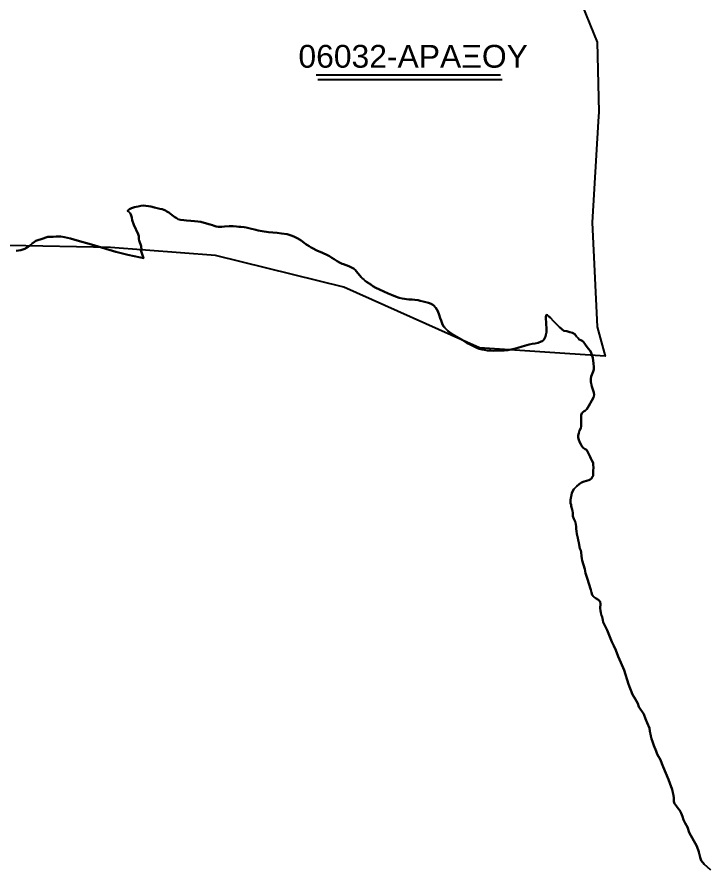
# Model space of a CAD drawing. Header units: metres. Extents: x 245125 to 394351, y 270578 to 4233311.
# Drawn here: x 270239 to 273271, y 4223691 to 4227434 of the extents above; entities that cross this region are included whole.
import ezdxf
from ezdxf.lldxf.tags import DXFTag

# ---------------------------------------------------------------- set-up
doc = ezdxf.new("R2010")
doc.units = ezdxf.units.M
for name, color, linetype in [('4495-(228-329)', 103, 'Continuous'), ('ASTOTA', 7, 'Continuous'), ('ΗΛΕΙΑ_Ονομασία ΟΤΑ_ΟΚΧΕ', 6, 'Continuous')]:
    doc.layers.add(name, color=color, linetype=linetype)
doc.styles.add('ARIAL', font='arial.ttf')
tags = doc.linetypes.add('HIDDEN', pattern=[0.375, 0.25, -0.125]).pattern_tags.tags
tags[6:7] = [DXFTag(74, 4), DXFTag(75, 0), DXFTag(340, '0'), DXFTag(46, 1.0), DXFTag(50, 0.0), DXFTag(44, 0.0), DXFTag(45, 0.0)]
tags[4:5] = [DXFTag(74, 4), DXFTag(75, 0), DXFTag(340, '0'), DXFTag(46, 1.0), DXFTag(50, 0.0), DXFTag(44, 0.0), DXFTag(45, 0.0)]

msp = doc.modelspace()

# ---------------------------------------------------------------- linework, layer by layer
at = {"layer": '4495-(228-329)', "color": 103}
for p, q in [((271551.2, 4227180.9), (272360.7, 4227180.9)), ((271558.8, 4227160.8), (272368.2, 4227160.8))]:
    msp.add_line(p, q, dxfattribs=at)
at = {"layer": 'ASTOTA', "color": 253, "linetype": 'HIDDEN', "ltscale": 300}
for points in [[(272617.2, 4227736), (272784.7, 4227324), (272792.1, 4227018), (272789.6, 4226975.5), (272763, 4226533), (272783.9, 4226074), (272819.4, 4225946), (272268.6, 4225982), (271673.2, 4226249), (271109.3, 4226388), (270648.8, 4226423), (270202.5, 4226432)], [(270234.9, 4226408.5), (270255.9, 4226411.2), (270272.7, 4226416.9), (270287.4, 4226425.5), (270298.9, 4226434.6), (270305.7, 4226440.6), (270315.5, 4226448.3), (270320.5, 4226451.7), (270329.2, 4226455.7), (270343.8, 4226459.9), (270373.2, 4226469.4), (270387.5, 4226470.1), (270396.9, 4226470.3), (270411, 4226471), (270431.3, 4226470.7), (270447.5, 4226469), (270472.9, 4226461.8), (270502.8, 4226453.3), (270564.8, 4226435.8), (270672.8, 4226403.4), (270725.3, 4226391.4), (270780.6, 4226378.5), (270793.2, 4226376.4), (270781.9, 4226411.3), (270784.3, 4226412.9), (270782.8, 4226429.2), (270774.4, 4226453.2), (270773, 4226459.2), (270773.3, 4226463.1), (270772.8, 4226473), (270770.6, 4226482), (270751.9, 4226522.3), (270743.7, 4226543.5), (270742, 4226554.6), (270738.2, 4226567.6), (270734.9, 4226574.3), (270726.7, 4226581.8), (270723.7, 4226584.1), (270725, 4226585.5), (270728.1, 4226588.3), (270731.8, 4226591.2), (270735.1, 4226593.1), (270740.5, 4226595.2), (270749.7, 4226598.3), (270754.6, 4226599.6), (270761.8, 4226601.8), (270769.8, 4226603.5), (270782.6, 4226606), (270793, 4226606.6), (270804, 4226605.8), (270815.6, 4226604.1), (270825.6, 4226602.4), (270841.6, 4226598.6), (270865.1, 4226593), (270874.8, 4226590.5), (270883.2, 4226587.6), (270890.1, 4226585), (270896.5, 4226581), (270904.5, 4226576.6), (270912.3, 4226570.5), (270920.1, 4226564.7), (270930.6, 4226556.2), (270939.2, 4226551.2), (270944.6, 4226548), (270950.8, 4226545.7), (270956.7, 4226544.3), (270970.2, 4226542.5), (270982.3, 4226541.4), (271001.6, 4226540.4), (271016.7, 4226539.1), (271032, 4226537.3), (271044.9, 4226535.2), (271059.8, 4226531.6), (271086.8, 4226524.4), (271096.1, 4226521.3), (271104.4, 4226518.2), (271113.1, 4226515.7), (271121, 4226513.8), (271127.9, 4226513.2), (271137.2, 4226513), (271149.5, 4226514.5), (271169.1, 4226516.4), (271178.3, 4226516.3), (271187.1, 4226516), (271201.1, 4226515), (271211.9, 4226514.3), (271220.1, 4226513.3), (271235.9, 4226511.6), (271244.2, 4226510.4), (271255.9, 4226507.8), (271267.9, 4226505), (271275.3, 4226502.8), (271286.1, 4226499.9), (271297.2, 4226497.3), (271305.6, 4226496.1), (271314.2, 4226494.4), (271342.2, 4226490.8), (271360.8, 4226488.9), (271379.7, 4226486.9), (271399.3, 4226484.1), (271423.7, 4226480.8), (271433.4, 4226478.3), (271442.3, 4226476), (271453.4, 4226471.7), (271462.4, 4226467.4), (271471.1, 4226462.9), (271478.6, 4226457.7), (271485.3, 4226453.5), (271498.6, 4226443.8), (271506.1, 4226438.2), (271513.7, 4226433.4), (271520.7, 4226428.3), (271530.1, 4226422.6), (271540.7, 4226416.5), (271548.9, 4226412.3), (271557.5, 4226408.6), (271569.4, 4226404.4), (271578.9, 4226400), (271601.8, 4226388.7), (271609.6, 4226384.3), (271620.6, 4226378.1), (271629.7, 4226371.8), (271643.3, 4226363.3), (271653.8, 4226357.6), (271660.1, 4226354.3), (271666, 4226351.4), (271672, 4226349.1), (271683.4, 4226344.9), (271695, 4226340.3), (271706.5, 4226335.4), (271712.9, 4226332.3), (271718, 4226329), (271722.6, 4226324.7), (271728.9, 4226317.4), (271734.4, 4226310.9), (271743.3, 4226299.8), (271748.7, 4226293.3), (271753.5, 4226288.3), (271760.1, 4226282.3), (271766.3, 4226277.2), (271773, 4226271.8), (271790.7, 4226259.9), (271800.3, 4226253), (271813.7, 4226246.3), (271829.7, 4226238.2), (271848.6, 4226229.4), (271867.3, 4226221.6), (271882.4, 4226215.1), (271899.6, 4226208), (271915.8, 4226201.7), (271928.9, 4226198.6), (271938.7, 4226197.1), (271947.5, 4226196.4), (271958.6, 4226195.3), (271973.3, 4226194.3), (271984.5, 4226193.6), (271998.7, 4226191.2), (272008.2, 4226189.3), (272021.4, 4226186.4), (272032.4, 4226183.6), (272045, 4226180.2), (272055.8, 4226175.7), (272063.4, 4226170.9), (272068.9, 4226166.6), (272072.7, 4226162.5), (272076.3, 4226158.1), (272081.6, 4226150.2), (272084.7, 4226143.6), (272090.6, 4226127), (272095.7, 4226112.5), (272099.3, 4226102.8), (272103.2, 4226093.3), (272106.3, 4226085), (272110.4, 4226077.9), (272113.2, 4226074.2), (272115.3, 4226071.2), (272118.6, 4226067.6), (272123.1, 4226063.2), (272129.4, 4226057.5), (272137, 4226051.8), (272149.3, 4226042.9), (272158.3, 4226036.8), (272176.7, 4226025.8), (272191.6, 4226017.2), (272204.7, 4226009.2), (272214.7, 4226003.3), (272224.8, 4225998.2), (272236.5, 4225992.5), (272247.1, 4225987.4), (272256.9, 4225983.1), (272267, 4225978.8), (272279, 4225975.5), (272288.3, 4225973.5), (272296.1, 4225972.2), (272302.5, 4225971.2), (272310.5, 4225970.2), (272317.6, 4225970.2), (272329.5, 4225969.9), (272349.9, 4225970.2), (272367.3, 4225971), (272376.8, 4225971.3), (272385.7, 4225971.8), (272394.3, 4225972.6), (272406.1, 4225974.6), (272419.1, 4225977.9), (272436, 4225982.4), (272455.5, 4225988.4), (272476.3, 4225994.3), (272486.8, 4225997.1), (272499.7, 4225999.4), (272512.3, 4226001.8), (272525.1, 4226004.9), (272538.8, 4226009.9), (272543.2, 4226012.1), (272547.2, 4226014.9), (272549.9, 4226017.8), (272553.1, 4226023.5), (272557.3, 4226032.3), (272559.4, 4226039.2), (272560.5, 4226044.8), (272561.6, 4226051.4), (272562.1, 4226057.9), (272562.3, 4226064.4), (272561.9, 4226073.3), (272561.3, 4226082.1), (272560.8, 4226093.9), (272559.4, 4226111.7), (272559.5, 4226115.8), (272559.5, 4226119.6), (272560.5, 4226123.6), (272562.8, 4226128.1), (272566, 4226126.6), (272571.5, 4226122.2), (272580.3, 4226113.5), (272593.3, 4226099.7), (272604.1, 4226087.2), (272620, 4226072.8), (272637.8, 4226057.8), (272651.9, 4226055.9), (272664.9, 4226052), (272675.8, 4226048.1), (272686.2, 4226042.5), (272694.2, 4226032.9), (272701.2, 4226025.6), (272706.3, 4226019.5), (272713.4, 4226016.4), (272718.8, 4226013.5), (272723, 4226009.6), (272733.3, 4225996.4), (272745.6, 4225980.1), (272755.1, 4225967.4), (272758.4, 4225960.9), (272765.6, 4225939.2), (272769, 4225914.2), (272770.3, 4225898.5), (272770.1, 4225887.2), (272767.7, 4225879.1), (272764.3, 4225870.7), (272758.8, 4225857.3), (272756.7, 4225846.9), (272756.2, 4225840.3), (272757.1, 4225833), (272761.6, 4225812.4), (272765, 4225799.2), (272769.4, 4225786.9), (272770.9, 4225776.6), (272770.5, 4225770.6), (272768, 4225764.3), (272760.5, 4225751.4), (272747.6, 4225728), (272738.8, 4225712.7), (272733.5, 4225707.6), (272728.2, 4225704.7), (272720.2, 4225699.2), (272717.2, 4225695.3), (272714.9, 4225687.1), (272714, 4225669.4), (272714.9, 4225656.2), (272714.9, 4225647.5), (272714, 4225638.8), (272712.4, 4225630.6), (272707.6, 4225619.9), (272703.5, 4225608.6), (272701.4, 4225597), (272701.5, 4225589.1), (272703.9, 4225578.9), (272708.2, 4225567.6), (272712.4, 4225559.4), (272717.8, 4225551.3), (272723.1, 4225543.7), (272727.8, 4225540.8), (272732.4, 4225537.6), (272737.6, 4225534.7), (272740.9, 4225530.2), (272744.2, 4225524.3), (272748.5, 4225515.6), (272754.4, 4225504.3), (272756.9, 4225497), (272760, 4225490.5), (272764.8, 4225483.2), (272767.1, 4225476.2), (272767.6, 4225467.3), (272767.8, 4225458.7), (272767.7, 4225441), (272767.6, 4225430.4), (272766.7, 4225421), (272763.2, 4225414.8), (272759.8, 4225408.9), (272753.6, 4225404.3), (272747.4, 4225401.2), (272738.5, 4225398.7), (272727.4, 4225395.4), (272716.4, 4225390.9), (272705.6, 4225383.9), (272696, 4225375.8), (272682.9, 4225362.4), (272677.4, 4225355.1), (272672.9, 4225344.6), (272669.9, 4225329.8), (272668.1, 4225315.9), (272668.3, 4225300.9), (272670.2, 4225293.1), (272670.7, 4225286.8), (272675.1, 4225272.8), (272676.4, 4225265.8), (272677.7, 4225259), (272677.3, 4225253.1), (272678.2, 4225243.4), (272682.4, 4225232), (272688.2, 4225219.6), (272691.2, 4225208), (272692.5, 4225196.9), (272691.8, 4225187.5), (272693.7, 4225178.2), (272696, 4225165.6), (272699.2, 4225146.4), (272704.9, 4225119.7), (272707.1, 4225109.5), (272709.1, 4225101.2), (272712.4, 4225092.9), (272714, 4225086.1), (272716.4, 4225067.3), (272717.8, 4225057.3), (272719.5, 4225048.9), (272729.8, 4225011.3), (272733.6, 4224993), (272741, 4224970.9), (272756.6, 4224919.9), (272759.7, 4224908.4), (272763, 4224898.9), (272767, 4224892.5), (272771.2, 4224888.6), (272775.3, 4224885), (272780.2, 4224882.7), (272788, 4224878), (272793.8, 4224874.1), (272796.7, 4224870.4), (272798.2, 4224866), (272799.1, 4224860), (272798.6, 4224853.3), (272797.8, 4224846.2), (272797.3, 4224838.5), (272798.7, 4224829.1), (272800.5, 4224819.8), (272803.3, 4224807.8), (272806.7, 4224801.3), (272807.8, 4224794.5), (272809, 4224786.5), (272811.5, 4224779), (272814.4, 4224771.9), (272821.8, 4224758.5), (272827.9, 4224743.2), (272835, 4224729.2), (272849.4, 4224691.3), (272858.4, 4224675), (272866.9, 4224654.9), (272877.5, 4224627.6), (272888.4, 4224601.8), (272903.5, 4224568.2), (272909.4, 4224549), (272916.4, 4224525.6), (272922.3, 4224506), (272939.4, 4224460.2), (272951.5, 4224441.6), (272963.5, 4224420.6), (272968, 4224406.3), (272989, 4224374.7), (272996.4, 4224353.4), (273003.5, 4224336.6), (273014.2, 4224312.7), (273016.2, 4224299.9), (273020.8, 4224278.9), (273023.5, 4224266.7), (273026.9, 4224254.8), (273033.2, 4224236.9), (273042.9, 4224211.4), (273047.5, 4224198.9), (273053.4, 4224188.4), (273060.5, 4224177.5), (273074.8, 4224143.4), (273097.7, 4224087.4), (273103.8, 4224070.9), (273113.8, 4224044.3), (273120, 4224017.9), (273120.8, 4224006.8), (273120.7, 4223997.9), (273120.7, 4223990.8), (273123.8, 4223982.5), (273132.3, 4223971.3), (273140.8, 4223961.1), (273147.6, 4223951.3), (273153.4, 4223940.2), (273158.4, 4223924.6), (273163, 4223910), (273171.1, 4223895.7), (273180.8, 4223877.9), (273187.7, 4223854.7), (273222.1, 4223795.4), (273230.2, 4223770.6), (273236.9, 4223745.6), (273241.6, 4223732.3), (273254.1, 4223716.1), (273282.6, 4223690.7)], [(273282.6, 4223690.7), (273254.1, 4223716.1), (273241.6, 4223732.3), (273236.9, 4223745.6), (273230.2, 4223770.6), (273222.1, 4223795.4), (273187.7, 4223854.7), (273180.8, 4223877.9), (273171.1, 4223895.7), (273163, 4223910), (273158.4, 4223924.6), (273153.4, 4223940.2), (273147.6, 4223951.3), (273140.8, 4223961.1), (273132.3, 4223971.3), (273123.8, 4223982.5), (273120.7, 4223990.8), (273120.7, 4223997.9), (273120.8, 4224006.8), (273120, 4224017.9), (273113.8, 4224044.3), (273103.8, 4224070.9), (273097.7, 4224087.4), (273074.8, 4224143.4), (273060.5, 4224177.5), (273053.4, 4224188.4), (273047.5, 4224198.9), (273042.9, 4224211.4), (273033.2, 4224236.9), (273026.9, 4224254.8), (273023.5, 4224266.7), (273020.8, 4224278.9), (273016.2, 4224299.9), (273014.2, 4224312.7), (273003.5, 4224336.6), (272996.4, 4224353.4), (272989, 4224374.7), (272968, 4224406.3), (272963.5, 4224420.6), (272951.5, 4224441.6), (272939.4, 4224460.2), (272922.3, 4224506), (272916.4, 4224525.6), (272909.4, 4224549), (272903.5, 4224568.2), (272888.4, 4224601.8), (272877.5, 4224627.6), (272866.9, 4224654.9), (272858.4, 4224675), (272849.4, 4224691.3), (272835, 4224729.2), (272827.9, 4224743.2), (272821.8, 4224758.5), (272814.4, 4224771.9), (272811.5, 4224779), (272809, 4224786.5), (272807.8, 4224794.5), (272806.7, 4224801.3), (272803.3, 4224807.8), (272800.5, 4224819.8), (272798.7, 4224829.1), (272797.3, 4224838.5), (272797.8, 4224846.2), (272798.6, 4224853.3), (272799.1, 4224860), (272798.2, 4224866), (272796.7, 4224870.4), (272793.8, 4224874.1), (272788, 4224878), (272780.2, 4224882.7), (272775.3, 4224885), (272771.2, 4224888.6), (272767, 4224892.5), (272763, 4224898.9), (272759.7, 4224908.4), (272756.6, 4224919.9), (272741, 4224970.9), (272733.6, 4224993), (272729.8, 4225011.3), (272719.5, 4225048.9), (272717.8, 4225057.3), (272716.4, 4225067.3), (272714, 4225086.1), (272712.4, 4225092.9), (272709.1, 4225101.2), (272707.1, 4225109.5), (272704.9, 4225119.7), (272699.2, 4225146.4), (272696, 4225165.6), (272693.7, 4225178.2), (272691.8, 4225187.5), (272692.5, 4225196.9), (272691.2, 4225208), (272688.2, 4225219.6), (272682.4, 4225232), (272678.2, 4225243.4), (272677.3, 4225253.1), (272677.7, 4225259), (272676.4, 4225265.8), (272675.1, 4225272.8), (272670.7, 4225286.8), (272670.2, 4225293.1), (272668.3, 4225300.9), (272668.1, 4225315.9), (272669.9, 4225329.8), (272672.9, 4225344.6), (272677.4, 4225355.1), (272682.9, 4225362.4), (272696, 4225375.8), (272705.6, 4225383.9), (272716.4, 4225390.9), (272727.4, 4225395.4), (272738.5, 4225398.7), (272747.4, 4225401.2), (272753.6, 4225404.3), (272759.8, 4225408.9), (272763.2, 4225414.8), (272766.7, 4225421), (272767.6, 4225430.4), (272767.7, 4225441), (272767.8, 4225458.7), (272767.6, 4225467.3), (272767.1, 4225476.2), (272764.8, 4225483.2), (272760, 4225490.5), (272756.9, 4225497), (272754.4, 4225504.3), (272748.5, 4225515.6), (272744.2, 4225524.3), (272740.9, 4225530.2), (272737.6, 4225534.7), (272732.4, 4225537.6), (272727.8, 4225540.8), (272723.1, 4225543.7), (272717.8, 4225551.3), (272712.4, 4225559.4), (272708.2, 4225567.6), (272703.9, 4225578.9), (272701.5, 4225589.1), (272701.4, 4225597), (272703.5, 4225608.6), (272707.6, 4225619.9), (272712.4, 4225630.6), (272714, 4225638.8), (272714.9, 4225647.5), (272714.9, 4225656.2), (272714, 4225669.4), (272714.9, 4225687.1), (272717.2, 4225695.3), (272720.2, 4225699.2), (272728.2, 4225704.7), (272733.5, 4225707.6), (272738.8, 4225712.7), (272747.6, 4225728), (272760.5, 4225751.4), (272768, 4225764.3), (272770.5, 4225770.6), (272770.9, 4225776.6), (272769.4, 4225786.9), (272765, 4225799.2), (272761.6, 4225812.4), (272757.1, 4225833), (272756.2, 4225840.3), (272756.7, 4225846.9), (272758.8, 4225857.3), (272764.3, 4225870.7), (272767.7, 4225879.1), (272770.1, 4225887.2), (272770.3, 4225898.5), (272769, 4225914.2), (272765.6, 4225939.2), (272758.4, 4225960.9), (272755.1, 4225967.4), (272745.6, 4225980.1), (272733.3, 4225996.4), (272723, 4226009.6), (272718.8, 4226013.5), (272713.4, 4226016.4), (272706.3, 4226019.5), (272701.2, 4226025.6), (272694.2, 4226032.9), (272686.2, 4226042.5), (272675.8, 4226048.1), (272664.9, 4226052), (272651.9, 4226055.9), (272637.8, 4226057.8), (272620, 4226072.8), (272604.1, 4226087.2), (272593.3, 4226099.7), (272580.3, 4226113.5), (272571.5, 4226122.2), (272566, 4226126.6), (272562.8, 4226128.1), (272560.5, 4226123.6), (272559.5, 4226119.6), (272559.5, 4226115.8), (272559.4, 4226111.7), (272560.8, 4226093.9), (272561.3, 4226082.1), (272561.9, 4226073.3), (272562.3, 4226064.4), (272562.1, 4226057.9), (272561.6, 4226051.4), (272560.5, 4226044.8), (272559.4, 4226039.2), (272557.3, 4226032.3), (272553.1, 4226023.5), (272549.9, 4226017.8), (272547.2, 4226014.9), (272543.2, 4226012.1), (272538.8, 4226009.9), (272525.1, 4226004.9), (272512.3, 4226001.8), (272499.7, 4225999.4), (272486.8, 4225997.1), (272476.3, 4225994.3), (272455.5, 4225988.4), (272436, 4225982.4), (272419.1, 4225977.9), (272406.1, 4225974.6), (272394.3, 4225972.6), (272385.7, 4225971.8), (272376.8, 4225971.3), (272367.3, 4225971), (272349.9, 4225970.2), (272329.5, 4225969.9), (272317.6, 4225970.2), (272310.5, 4225970.2), (272302.5, 4225971.2), (272296.1, 4225972.2), (272288.3, 4225973.5), (272279, 4225975.5), (272267, 4225978.8), (272256.9, 4225983.1), (272247.1, 4225987.4), (272236.5, 4225992.5), (272224.8, 4225998.2), (272214.7, 4226003.3), (272204.7, 4226009.2), (272191.6, 4226017.2), (272176.7, 4226025.8), (272158.3, 4226036.8), (272149.3, 4226042.9), (272137, 4226051.8), (272129.4, 4226057.5), (272123.1, 4226063.2), (272118.6, 4226067.6), (272115.3, 4226071.2), (272113.2, 4226074.2), (272110.4, 4226077.9), (272106.3, 4226085), (272103.2, 4226093.3), (272099.3, 4226102.8), (272095.7, 4226112.5), (272090.6, 4226127), (272084.7, 4226143.6), (272081.6, 4226150.2), (272076.3, 4226158.1), (272072.7, 4226162.5), (272068.9, 4226166.6), (272063.4, 4226170.9), (272055.8, 4226175.7), (272045, 4226180.2), (272032.4, 4226183.6), (272021.4, 4226186.4), (272008.2, 4226189.3), (271998.7, 4226191.2), (271984.5, 4226193.6), (271973.3, 4226194.3), (271958.6, 4226195.3), (271947.5, 4226196.4), (271938.7, 4226197.1), (271928.9, 4226198.6), (271915.8, 4226201.7), (271899.6, 4226208), (271882.4, 4226215.1), (271867.3, 4226221.6), (271848.6, 4226229.4), (271829.7, 4226238.2), (271813.7, 4226246.3), (271800.3, 4226253), (271790.7, 4226259.9), (271773, 4226271.8), (271766.3, 4226277.2), (271760.1, 4226282.3), (271753.5, 4226288.3), (271748.7, 4226293.3), (271743.3, 4226299.8), (271734.4, 4226310.9), (271728.9, 4226317.4), (271722.6, 4226324.7), (271718, 4226329), (271712.9, 4226332.3), (271706.5, 4226335.4), (271695, 4226340.3), (271683.4, 4226344.9), (271672, 4226349.1), (271666, 4226351.4), (271660.1, 4226354.3), (271653.8, 4226357.6), (271643.3, 4226363.3), (271629.7, 4226371.8), (271620.6, 4226378.1), (271609.6, 4226384.3), (271601.8, 4226388.7), (271578.9, 4226400), (271569.4, 4226404.4), (271557.5, 4226408.6), (271548.9, 4226412.3), (271540.7, 4226416.5), (271530.1, 4226422.6), (271520.7, 4226428.3), (271513.7, 4226433.4), (271506.1, 4226438.2), (271498.6, 4226443.8), (271485.3, 4226453.5), (271478.6, 4226457.7), (271471.1, 4226462.9), (271462.4, 4226467.4), (271453.4, 4226471.7), (271442.3, 4226476), (271433.4, 4226478.3), (271423.7, 4226480.8), (271399.3, 4226484.1), (271379.7, 4226486.9), (271360.8, 4226488.9), (271342.2, 4226490.8), (271314.2, 4226494.4), (271305.6, 4226496.1), (271297.2, 4226497.3), (271286.1, 4226499.9), (271275.3, 4226502.8), (271267.9, 4226505), (271255.9, 4226507.8), (271244.2, 4226510.4), (271235.9, 4226511.6), (271220.1, 4226513.3), (271211.9, 4226514.3), (271201.1, 4226515), (271187.1, 4226516), (271178.3, 4226516.3), (271169.1, 4226516.4), (271149.5, 4226514.5), (271137.2, 4226513), (271127.9, 4226513.2), (271121, 4226513.8), (271113.1, 4226515.7), (271104.4, 4226518.2), (271096.1, 4226521.3), (271086.8, 4226524.4), (271059.8, 4226531.6), (271044.9, 4226535.2), (271032, 4226537.3), (271016.7, 4226539.1), (271001.6, 4226540.4), (270982.3, 4226541.4), (270970.2, 4226542.5), (270956.7, 4226544.3), (270950.8, 4226545.7), (270944.6, 4226548), (270939.2, 4226551.2), (270930.6, 4226556.2), (270920.1, 4226564.7), (270912.3, 4226570.5), (270904.5, 4226576.6), (270896.5, 4226581), (270890.1, 4226585), (270883.2, 4226587.6), (270874.8, 4226590.5), (270865.1, 4226593), (270841.6, 4226598.6), (270825.6, 4226602.4), (270815.6, 4226604.1), (270804, 4226605.8), (270793, 4226606.6), (270782.6, 4226606), (270769.8, 4226603.5), (270761.8, 4226601.8), (270754.6, 4226599.6), (270749.7, 4226598.3), (270740.5, 4226595.2), (270735.1, 4226593.1), (270731.8, 4226591.2), (270728.1, 4226588.3), (270725, 4226585.5), (270723.7, 4226584.1), (270726.7, 4226581.8), (270734.9, 4226574.3), (270738.2, 4226567.6), (270742, 4226554.6), (270743.7, 4226543.5), (270751.9, 4226522.3), (270770.6, 4226482), (270772.8, 4226473), (270773.3, 4226463.1), (270773, 4226459.2), (270774.4, 4226453.2), (270782.8, 4226429.2), (270784.3, 4226412.9), (270781.9, 4226411.3), (270793.2, 4226376.4), (270780.6, 4226378.5), (270725.3, 4226391.4), (270672.8, 4226403.4), (270564.8, 4226435.8), (270502.8, 4226453.3), (270472.9, 4226461.8), (270447.5, 4226469), (270431.3, 4226470.7), (270411, 4226471), (270396.9, 4226470.3), (270387.5, 4226470.1), (270373.2, 4226469.4), (270343.8, 4226459.9), (270329.2, 4226455.7), (270320.5, 4226451.7), (270315.5, 4226448.3), (270305.7, 4226440.6), (270298.9, 4226434.6), (270287.4, 4226425.5), (270272.7, 4226416.9), (270255.9, 4226411.2), (270234.9, 4226408.5)]]:
    msp.add_lwpolyline(points, dxfattribs=at)

# ---------------------------------------------------------------- texts
at = {"layer": 'ΗΛΕΙΑ_Ονομασία ΟΤΑ_ΟΚΧΕ', "color": 253, "style": 'ARIAL'}
msp.add_text('06032-ΑΡΑΞΟΥ', height=100, dxfattribs=at).set_placement((271473.6, 4227212.2))

doc.saveas('drawing.dxf')
